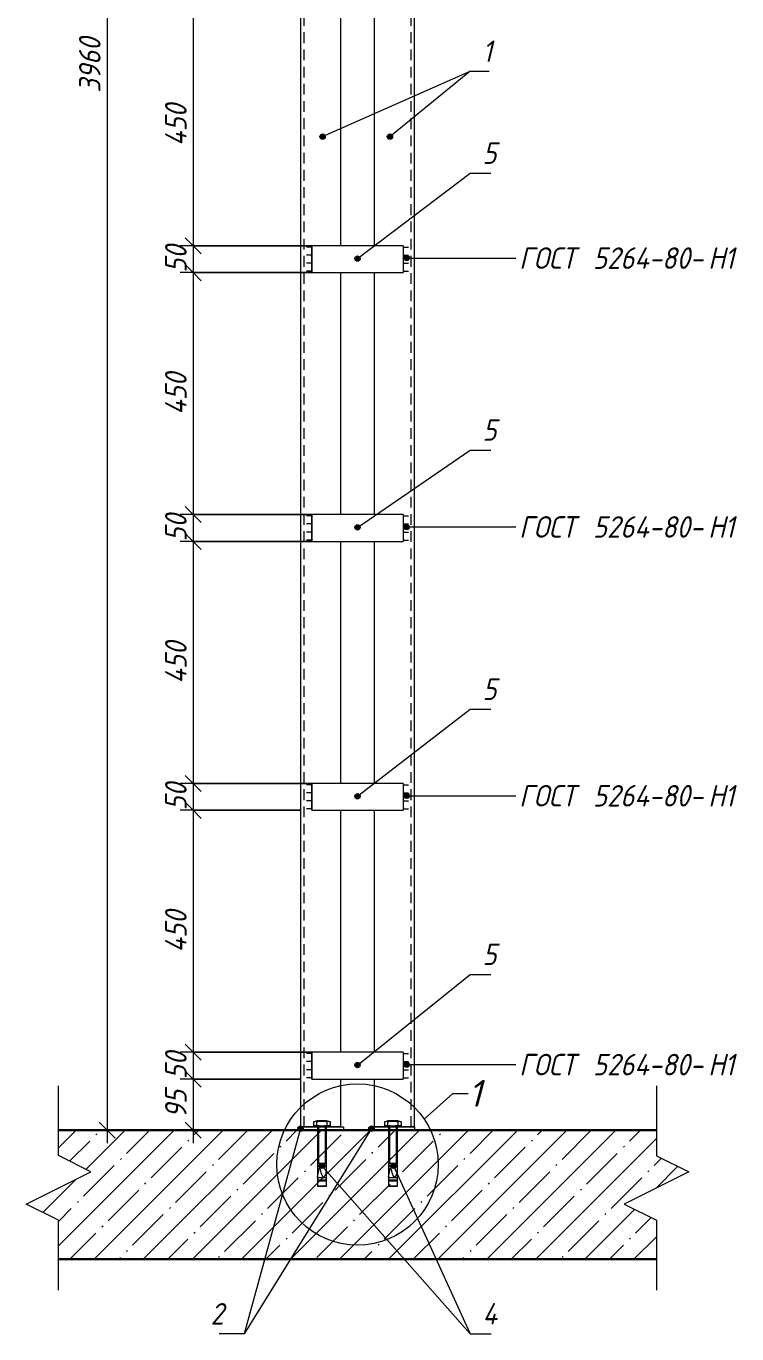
# Model space of a CAD drawing. Header units: millimetres. Extents: x -508 to 38670, y -99 to 8560.
# Drawn here: x 5755 to 7077, y 3741 to 6173 of the extents above; entities that cross this region are included whole.
import ezdxf

# ---------------------------------------------------------------- set-up
doc = ezdxf.new("R2010")
doc.units = ezdxf.units.MM
doc.linetypes.add('200_ШТРИХ_ш1п0_6_', pattern=[32, 20, -12])
for name, color, linetype, lineweight in [('A-ANNO-DIMS', 7, 'Continuous', 9), ('A-ANNO-DIMS-20', 7, 'Continuous', 9), ('A-DETL-1', 7, 'Continuous', 5), ('A-DETL-2', 7, '200_ШТРИХ_ш1п0_6_', 5), ('A-DETL-GENF-1', 7, 'Continuous', 5), ('A-FLOR-FNSH-1', 7, 'Continuous', 30), ('A-FLOR-PATT-1', 7, 'Continuous', 5), ('A-GENM', 7, 'Continuous', 9), ('A-GENM-IDEN', 7, 'Continuous', 9), ('G-ANNO-TEXT', 7, 'Continuous', 9)]:
    doc.layers.add(name, color=color, linetype=linetype, lineweight=lineweight)
doc.styles.add('ISOCPEUR_I', font='isocpeui.ttf', dxfattribs={"width": 0.9, "height": 40})
doc.styles.add('ISOCPEUR_I_1', font='isocpeui.ttf', dxfattribs={"height": 50})
doc.dimstyles.new('ISO-2_0_0_9К_СРЕДНИЙ', dxfattribs={"dimscale": 304.8, "dimtxt": 39.839247, "dimasz": 0.098425, "dimexe": 0.07874, "dimexo": 0, "dimgap": 0, "dimtad": 1, "dimdec": 0, "dimzin": 0, "dimdsep": 46, "dimtxsty": 'ISOCPEUR_I', "dimblk1": 'OBLIQUE', "dimblk2": 'OBLIQUE', "dimsah": 1, "dimcen": 0.09, "dimdle": 0.07874, "dimazin": 0, "dimtfac": 1, "dimtdec": 4, "dimtix": 1, "dimtmove": 0, "dimatfit": 3, "dimfxl": 1, "dimtvp": 1, "dimtolj": 1, "dimtzin": 0, "dimarcsym": 2})

# ---------------------------------------------------------------- blocks, each defined once
blk = doc.blocks.new('Фахверк_Влож_Полоса боковая - Полоса_Фахверка-25655111-АР1_1_Ф-20_2 эт_')
at = {"layer": 'A-GENM'}
for p, q in [((7715, 6215), (7715, 6265)), ((7885, 6265), (7715, 6265)), ((7885, 6265), (7885, 6215)), ((7715, 6215), (7885, 6215))]:
    blk.add_line(p, q, dxfattribs=at)
blk = doc.blocks.new('Фахверк_Влож_Уголок - Уголок_Фахверка-28382461-АР1_1_Ф-20_2 эт_')
at = {"layer": 'A-GENM'}
for p, q in [((7906, 4126), (7906, 8050)), ((7831, 6215), (7831, 5765)), ((7831, 5715), (7831, 5265)), ((7831, 5215), (7831, 4765)), ((7831, 4715), (7831, 4265)), ((7831, 4215), (7831, 4126)), ((7906, 4126), (7831, 4126))]:
    blk.add_line(p, q, dxfattribs=at)
blk = doc.blocks.new('Фахверк_Влож_Уголок - Уголок_Фахверка-28382462-АР1_1_Ф-20_2 эт_')
at = {"layer": 'A-GENM'}
for p, q in [((7694, 8050), (7694, 4126)), ((7769, 5765), (7769, 6215)), ((7769, 5265), (7769, 5715)), ((7769, 4765), (7769, 5215)), ((7769, 4265), (7769, 4715)), ((7769, 4126), (7769, 4215)), ((7769, 4126), (7694, 4126))]:
    blk.add_line(p, q, dxfattribs=at)
blk = doc.blocks.new('Фахверк_Влож_Полоса нижняя - Полоса_Фахверка-25617960-АР1_1_Ф-20_2 эт_')
at = {"layer": 'A-GENM'}
for p, q in [((7826, 4120), (7826, 4126)), ((7826, 4126), (7906, 4126)), ((7906, 4126), (7906, 4120))]:
    blk.add_line(p, q, dxfattribs=at)
blk = doc.blocks.new('DET_L_Линия разрыва1 - М20-27085586-АР1_1_Ф-20_2 эт_')
at = {"layer": 'A-DETL-GENF-1'}
for p, q in [((7244, 4072.7), (7244, 4202.7)), ((7304, 4042.7), (7244, 4072.7)), ((7184, 3982.7), (7304, 4042.7)), ((7244, 3952.7), (7184, 3982.7)), ((7244, 3822.7), (7244, 3952.7))]:
    blk.add_line(p, q, dxfattribs=at)
blk = doc.blocks.new('DIMBLOCK54-АР1_1_Ф-20_2 эт_')
at = {"layer": 'A-ANNO-DIMS-20'}
for p, q in [((5905.9, 8104), (5905.9, 4096)), ((5927.2, 8080), (5881.9, 8080)), ((5905.9, 8080), (5927.2, 8080)), ((5927.2, 4120), (5881.9, 4120)), ((5905.9, 4120), (5927.2, 4120))]:
    blk.add_line(p, q, dxfattribs=at)
at = {"layer": 'A-ANNO-DIMS-20', "lineweight": 20}
for p, q in [((5905.9, 8080), (5890.9, 8095)), ((5905.9, 8080), (5920.9, 8065)), ((5905.9, 4120), (5890.9, 4135)), ((5905.9, 4120), (5920.9, 4105))]:
    blk.add_line(p, q, dxfattribs=at)
at = {"layer": 'A-ANNO-DIMS-20', "color": 0, "insert": (5853.7, 6049.4), "char_height": 40, "width": 121.356, "attachment_point": 1, "rotation": 90, "line_spacing_factor": 1.149209, "style": 'ISOCPEUR_I'}
blk.add_mtext('3960', dxfattribs=at)
blk = doc.blocks.new('_Oblique')
at = {"color": 0, "linetype": 'ByBlock', "lineweight": -2}
blk.add_line((-0.5, -0.5), (0.5, 0.5), dxfattribs=at)
blk = doc.blocks.new('DIMBLOCK63-АР1_1_Ф-20_2 эт_')
at = {"layer": 'A-ANNO-DIMS-20', "lineweight": 20}
for p, q in [((6065.9, 6215), (6050.9, 6230)), ((6065.9, 6215), (6080.9, 6200)), ((6065.9, 5765), (6050.9, 5780)), ((6065.9, 5765), (6080.9, 5750))]:
    blk.add_line(p, q, dxfattribs=at)
at = {"layer": 'A-ANNO-DIMS-20'}
for p, q in [((6286.4, 6215), (6041.9, 6215)), ((6065.9, 6215), (6065.9, 5765)), ((6065.9, 6215), (6286.4, 6215)), ((6286.4, 5765), (6041.9, 5765)), ((6065.9, 5765), (6286.4, 5765))]:
    blk.add_line(p, q, dxfattribs=at)
at = {"layer": 'A-ANNO-DIMS-20', "color": 0, "insert": (6013.7, 5950.5), "char_height": 40, "width": 94.695, "attachment_point": 1, "rotation": 90, "line_spacing_factor": 1.149209, "style": 'ISOCPEUR_I'}
blk.add_mtext('450', dxfattribs=at)
blk = doc.blocks.new('DIMBLOCK64-АР1_1_Ф-20_2 эт_')
at = {"layer": 'A-ANNO-DIMS-20'}
for p, q in [((6286.4, 5765), (6041.9, 5765)), ((6065.9, 5765), (6065.9, 5715)), ((6065.9, 5765), (6286.4, 5765)), ((6286.4, 5715), (6041.9, 5715)), ((6065.9, 5715), (6286.4, 5715))]:
    blk.add_line(p, q, dxfattribs=at)
at = {"layer": 'A-ANNO-DIMS-20', "lineweight": 20}
for p, q in [((6065.9, 5765), (6050.9, 5780)), ((6065.9, 5765), (6080.9, 5750)), ((6065.9, 5715), (6050.9, 5730)), ((6065.9, 5715), (6080.9, 5700))]:
    blk.add_line(p, q, dxfattribs=at)
at = {"layer": 'A-ANNO-DIMS-20', "color": 0, "insert": (6013.7, 5714.7), "char_height": 40, "width": 60.678, "attachment_point": 1, "rotation": 90, "line_spacing_factor": 1.149209, "style": 'ISOCPEUR_I'}
blk.add_mtext('50', dxfattribs=at)
blk = doc.blocks.new('DIMBLOCK65-АР1_1_Ф-20_2 эт_')
at = {"layer": 'A-ANNO-DIMS-20', "lineweight": 20}
for p, q in [((6065.9, 5715), (6050.9, 5730)), ((6065.9, 5715), (6080.9, 5700)), ((6065.9, 5265), (6050.9, 5280)), ((6065.9, 5265), (6080.9, 5250))]:
    blk.add_line(p, q, dxfattribs=at)
at = {"layer": 'A-ANNO-DIMS-20'}
for p, q in [((6286.4, 5715), (6041.9, 5715)), ((6065.9, 5715), (6065.9, 5265)), ((6065.9, 5715), (6286.4, 5715)), ((6286.4, 5265), (6041.9, 5265)), ((6065.9, 5265), (6286.4, 5265))]:
    blk.add_line(p, q, dxfattribs=at)
at = {"layer": 'A-ANNO-DIMS-20', "color": 0, "insert": (6013.7, 5450.5), "char_height": 40, "width": 94.695, "attachment_point": 1, "rotation": 90, "line_spacing_factor": 1.149209, "style": 'ISOCPEUR_I'}
blk.add_mtext('450', dxfattribs=at)
blk = doc.blocks.new('DIMBLOCK66-АР1_1_Ф-20_2 эт_')
at = {"layer": 'A-ANNO-DIMS-20', "lineweight": 20}
for p, q in [((6065.9, 5265), (6050.9, 5280)), ((6065.9, 5265), (6080.9, 5250)), ((6065.9, 5215), (6050.9, 5230)), ((6065.9, 5215), (6080.9, 5200))]:
    blk.add_line(p, q, dxfattribs=at)
at = {"layer": 'A-ANNO-DIMS-20'}
for p, q in [((6286.4, 5265), (6041.9, 5265)), ((6065.9, 5265), (6065.9, 5215)), ((6065.9, 5265), (6286.4, 5265)), ((6286.4, 5215), (6041.9, 5215)), ((6065.9, 5215), (6286.4, 5215))]:
    blk.add_line(p, q, dxfattribs=at)
at = {"layer": 'A-ANNO-DIMS-20', "color": 0, "insert": (6013.7, 5214.7), "char_height": 40, "width": 60.678, "attachment_point": 1, "rotation": 90, "line_spacing_factor": 1.149209, "style": 'ISOCPEUR_I'}
blk.add_mtext('50', dxfattribs=at)
blk = doc.blocks.new('DIMBLOCK67-АР1_1_Ф-20_2 эт_')
at = {"layer": 'A-ANNO-DIMS-20', "lineweight": 20}
for p, q in [((6065.9, 5215), (6050.9, 5230)), ((6065.9, 5215), (6080.9, 5200)), ((6065.9, 4765), (6050.9, 4780)), ((6065.9, 4765), (6080.9, 4750))]:
    blk.add_line(p, q, dxfattribs=at)
at = {"layer": 'A-ANNO-DIMS-20'}
for p, q in [((6286.4, 5215), (6041.9, 5215)), ((6065.9, 5215), (6065.9, 4765)), ((6065.9, 5215), (6286.4, 5215)), ((6286.4, 4765), (6041.9, 4765)), ((6065.9, 4765), (6286.4, 4765))]:
    blk.add_line(p, q, dxfattribs=at)
at = {"layer": 'A-ANNO-DIMS-20', "color": 0, "insert": (6013.7, 4950.5), "char_height": 40, "width": 94.695, "attachment_point": 1, "rotation": 90, "line_spacing_factor": 1.149209, "style": 'ISOCPEUR_I'}
blk.add_mtext('450', dxfattribs=at)
blk = doc.blocks.new('DIMBLOCK68-АР1_1_Ф-20_2 эт_')
at = {"layer": 'A-ANNO-DIMS-20', "lineweight": 20}
for p, q in [((6065.9, 4765), (6050.9, 4780)), ((6065.9, 4765), (6080.9, 4750)), ((6065.9, 4715), (6050.9, 4730)), ((6065.9, 4715), (6080.9, 4700))]:
    blk.add_line(p, q, dxfattribs=at)
at = {"layer": 'A-ANNO-DIMS-20'}
for p, q in [((6286.4, 4765), (6041.9, 4765)), ((6065.9, 4765), (6065.9, 4715)), ((6065.9, 4765), (6286.4, 4765)), ((6265.4, 4715), (6041.9, 4715)), ((6065.9, 4715), (6265.4, 4715))]:
    blk.add_line(p, q, dxfattribs=at)
at = {"layer": 'A-ANNO-DIMS-20', "color": 0, "insert": (6013.7, 4714.7), "char_height": 40, "width": 60.678, "attachment_point": 1, "rotation": 90, "line_spacing_factor": 1.149209, "style": 'ISOCPEUR_I'}
blk.add_mtext('50', dxfattribs=at)
blk = doc.blocks.new('DIMBLOCK69-АР1_1_Ф-20_2 эт_')
at = {"layer": 'A-ANNO-DIMS-20', "lineweight": 20}
for p, q in [((6065.9, 4715), (6050.9, 4730)), ((6065.9, 4715), (6080.9, 4700)), ((6065.9, 4265), (6050.9, 4280)), ((6065.9, 4265), (6080.9, 4250))]:
    blk.add_line(p, q, dxfattribs=at)
at = {"layer": 'A-ANNO-DIMS-20'}
for p, q in [((6265.4, 4715), (6041.9, 4715)), ((6065.9, 4715), (6065.9, 4265)), ((6065.9, 4715), (6265.4, 4715)), ((6286.4, 4265), (6041.9, 4265)), ((6065.9, 4265), (6286.4, 4265))]:
    blk.add_line(p, q, dxfattribs=at)
at = {"layer": 'A-ANNO-DIMS-20', "color": 0, "insert": (6013.7, 4450.5), "char_height": 40, "width": 94.695, "attachment_point": 1, "rotation": 90, "line_spacing_factor": 1.149209, "style": 'ISOCPEUR_I'}
blk.add_mtext('450', dxfattribs=at)
blk = doc.blocks.new('DIMBLOCK70-АР1_1_Ф-20_2 эт_')
at = {"layer": 'A-ANNO-DIMS-20'}
for p, q in [((6286.4, 4265), (6041.9, 4265)), ((6065.9, 4265), (6065.9, 4215)), ((6065.9, 4265), (6286.4, 4265)), ((6265.4, 4215), (6041.9, 4215)), ((6065.9, 4215), (6265.4, 4215))]:
    blk.add_line(p, q, dxfattribs=at)
at = {"layer": 'A-ANNO-DIMS-20', "lineweight": 20}
for p, q in [((6065.9, 4265), (6050.9, 4280)), ((6065.9, 4265), (6080.9, 4250)), ((6065.9, 4215), (6050.9, 4230)), ((6065.9, 4215), (6080.9, 4200))]:
    blk.add_line(p, q, dxfattribs=at)
at = {"layer": 'A-ANNO-DIMS-20', "color": 0, "insert": (6013.7, 4214.7), "char_height": 40, "width": 60.678, "attachment_point": 1, "rotation": 90, "line_spacing_factor": 1.149209, "style": 'ISOCPEUR_I'}
blk.add_mtext('50', dxfattribs=at)
blk = doc.blocks.new('DIMBLOCK71-АР1_1_Ф-20_2 эт_')
at = {"layer": 'A-ANNO-DIMS-20'}
for p, q in [((6265.4, 4215), (6041.9, 4215)), ((6065.9, 4215), (6065.9, 4096)), ((6065.9, 4215), (6265.4, 4215)), ((6087.2, 4120), (6041.9, 4120)), ((6065.9, 4120), (6087.2, 4120))]:
    blk.add_line(p, q, dxfattribs=at)
at = {"layer": 'A-ANNO-DIMS-20', "lineweight": 20}
for p, q in [((6065.9, 4215), (6050.9, 4230)), ((6065.9, 4215), (6080.9, 4200)), ((6065.9, 4120), (6050.9, 4135)), ((6065.9, 4120), (6080.9, 4105))]:
    blk.add_line(p, q, dxfattribs=at)
at = {"layer": 'A-ANNO-DIMS-20', "color": 0, "insert": (6013.7, 4142.2), "char_height": 40, "width": 60.678, "attachment_point": 1, "rotation": 90, "line_spacing_factor": 1.149209, "style": 'ISOCPEUR_I'}
blk.add_mtext('95', dxfattribs=at)

msp = doc.modelspace()

# ---------------------------------------------------------------- hatches: boundary and pattern name
at = {"layer": 'A-FLOR-PATT-1'}
h = msp.add_hatch(dxfattribs=at)
h.set_pattern_fill('FP_6', color=256, style=0, pattern_type=2)
h.set_pattern_definition([(45, (7584.246, 4305), (-45.6197, 45.6197), []), (45, (7629.866, 4305), (-45.6197, 45.6197), [80.645, -16.129, 2.682, -13.447])])
h.paths.add_polyline_path([(5815.4, 3880), (6927.4, 3880), (6927.4, 3952.7), (6867.4, 3982.7), (6987.4, 4042.7), (6927.4, 4072.7), (6927.4, 4120), (5815.4, 4120), (5815.4, 4072.7), (5875.4, 4042.7), (5755.4, 3982.7), (5815.4, 3952.7)], flags=0)
at = {"layer": 'A-GENM-IDEN'}
h = msp.add_hatch(color=256, dxfattribs=at)
edge = h.paths.add_edge_path(flags=0)
edge.add_arc((6306.6, 5968), 5, 0, 360)
h = msp.add_hatch(color=256, dxfattribs=at)
edge = h.paths.add_edge_path(flags=0)
edge.add_arc((6431.8, 5968), 5, 0, 360)
h = msp.add_hatch(color=256, dxfattribs=at)
edge = h.paths.add_edge_path(flags=0)
edge.add_arc((6371.4, 5741.1), 5, 0, 360)
h = msp.add_hatch(color=256, dxfattribs=at)
edge = h.paths.add_edge_path(flags=0)
edge.add_arc((6371.4, 5241.1), 5, 0, 360)
h = msp.add_hatch(color=256, dxfattribs=at)
edge = h.paths.add_edge_path(flags=0)
edge.add_arc((6371.4, 4741.1), 5, 0, 360)
h = msp.add_hatch(color=256, dxfattribs=at)
edge = h.paths.add_edge_path(flags=0)
edge.add_arc((6371.4, 4241.1), 5, 0, 360)
h = msp.add_hatch(color=256, dxfattribs=at)
edge = h.paths.add_edge_path(flags=0)
edge.add_arc((6265.4, 4123), 5, 0, 360)
h = msp.add_hatch(color=256, dxfattribs=at)
edge = h.paths.add_edge_path(flags=0)
edge.add_arc((6397.4, 4123), 5, 0, 360)
h = msp.add_hatch(color=256, dxfattribs=at)
edge = h.paths.add_edge_path(flags=0)
edge.add_arc((6305.4, 4053.7), 5, 0, 360)
h = msp.add_hatch(color=256, dxfattribs=at)
edge = h.paths.add_edge_path(flags=0)
edge.add_arc((6438.4, 4053.7), 5, 0, 360)
at = {"layer": 'G-ANNO-TEXT'}
h = msp.add_hatch(color=256, dxfattribs=at)
edge = h.paths.add_edge_path(flags=0)
edge.add_arc((6462.9, 5742), 5, 0, 360)
h = msp.add_hatch(color=256, dxfattribs=at)
edge = h.paths.add_edge_path(flags=0)
edge.add_arc((6462.9, 5242), 5, 0, 360)
h = msp.add_hatch(color=256, dxfattribs=at)
edge = h.paths.add_edge_path(flags=0)
edge.add_arc((6462.9, 4742), 5, 0, 360)
h = msp.add_hatch(color=256, dxfattribs=at)
edge = h.paths.add_edge_path(flags=0)
edge.add_arc((6462.9, 4242), 5, 0, 360)

# ---------------------------------------------------------------- linework, layer by layer
at = {"layer": 'A-DETL-1'}
for p, q in [((6286.4, 5765), (6286.4, 5715)), ((6456.4, 5765), (6456.4, 5715)), ((6286.4, 5762.5), (6276.4, 5762.5)), ((6286.4, 5747.5), (6276.4, 5747.5)), ((6456.4, 5762.5), (6466.4, 5762.5)), ((6456.4, 5747.5), (6466.4, 5747.5)), ((6286.4, 5732.5), (6276.4, 5732.5)), ((6286.4, 5717.5), (6276.4, 5717.5)), ((6456.4, 5732.5), (6466.4, 5732.5)), ((6456.4, 5717.5), (6466.4, 5717.5)), ((6286.4, 5262.5), (6276.4, 5262.5)), ((6286.4, 5265), (6286.4, 5215)), ((6456.4, 5265), (6456.4, 5215)), ((6456.4, 5262.5), (6466.4, 5262.5)), ((6286.4, 5247.5), (6276.4, 5247.5)), ((6286.4, 5232.5), (6276.4, 5232.5)), ((6456.4, 5247.5), (6466.4, 5247.5)), ((6456.4, 5232.5), (6466.4, 5232.5)), ((6286.4, 5217.5), (6276.4, 5217.5)), ((6456.4, 5217.5), (6466.4, 5217.5)), ((6286.4, 4762.5), (6276.4, 4762.5)), ((6286.4, 4747.5), (6276.4, 4747.5)), ((6286.4, 4765), (6286.4, 4715)), ((6456.4, 4765), (6456.4, 4715)), ((6456.4, 4762.5), (6466.4, 4762.5)), ((6456.4, 4747.5), (6466.4, 4747.5)), ((6286.4, 4732.5), (6276.4, 4732.5)), ((6456.4, 4732.5), (6466.4, 4732.5)), ((6286.4, 4717.5), (6276.4, 4717.5)), ((6456.4, 4717.5), (6466.4, 4717.5)), ((6286.4, 4262.5), (6276.4, 4262.5)), ((6286.4, 4265), (6286.4, 4215)), ((6456.4, 4265), (6456.4, 4215)), ((6456.4, 4262.5), (6466.4, 4262.5)), ((6286.4, 4247.5), (6276.4, 4247.5)), ((6286.4, 4232.5), (6276.4, 4232.5)), ((6456.4, 4247.5), (6466.4, 4247.5)), ((6456.4, 4232.5), (6466.4, 4232.5)), ((6286.4, 4217.5), (6276.4, 4217.5)), ((6456.4, 4217.5), (6466.4, 4217.5)), ((6290, 4136.4), (6295.5, 4137.2)), ((6290, 4128.2), (6290, 4136.4)), ((6315.3, 4137.2), (6295.5, 4137.2)), ((6295.5, 4137.2), (6295.5, 4127.4)), ((6315.3, 4137.2), (6320.8, 4136.4)), ((6315.3, 4127.4), (6315.3, 4137.2)), ((6320.8, 4136.4), (6320.8, 4128.2)), ((6422, 4136.4), (6427.5, 4137.2)), ((6422, 4128.2), (6422, 4136.4)), ((6447.3, 4137.2), (6427.5, 4137.2)), ((6427.5, 4137.2), (6427.5, 4127.4)), ((6447.3, 4137.2), (6452.8, 4136.4)), ((6447.3, 4127.4), (6447.3, 4137.2)), ((6452.8, 4136.4), (6452.8, 4128.2)), ((6295.5, 4127.4), (6290, 4128.2)), ((6318.1, 4127.4), (6292.7, 4127.4)), ((6292.7, 4127.4), (6292.7, 4126)), ((6318.1, 4126), (6292.7, 4126)), ((6315.3, 4127.4), (6295.5, 4127.4)), ((6297.1, 4126), (6297.1, 4016)), ((6299.2, 4126), (6299.2, 4058.9)), ((6299.8, 4126), (6301.9, 4126)), ((6311.5, 4126), (6311.5, 4058.9)), ((6313.7, 4016), (6313.7, 4126)), ((6320.8, 4128.2), (6315.3, 4127.4)), ((6318.1, 4126), (6318.1, 4127.4)), ((6427.5, 4127.4), (6422, 4128.2)), ((6450.1, 4127.4), (6424.7, 4127.4)), ((6424.7, 4127.4), (6424.7, 4126)), ((6450.1, 4126), (6424.7, 4126)), ((6447.3, 4127.4), (6427.5, 4127.4)), ((6429.1, 4126), (6429.1, 4016)), ((6431.2, 4126), (6431.2, 4058.9)), ((6431.8, 4126), (6433.9, 4126)), ((6443.5, 4126), (6443.5, 4058.9)), ((6445.7, 4016), (6445.7, 4126)), ((6452.8, 4128.2), (6447.3, 4127.4)), ((6450.1, 4126), (6450.1, 4127.4)), ((6297.1, 4058.9), (6313.7, 4058.9)), ((6297.1, 4054.8), (6313.7, 4054.8)), ((6297.1, 4052.7), (6313.7, 4052.7)), ((6299.2, 4054.8), (6299.2, 4052.7)), ((6299.3, 4054.8), (6299.3, 4052.7)), ((6429.1, 4058.9), (6445.7, 4058.9)), ((6429.1, 4054.8), (6445.7, 4054.8)), ((6429.1, 4052.7), (6445.7, 4052.7)), ((6431.2, 4054.8), (6431.2, 4052.7)), ((6431.3, 4054.8), (6431.3, 4052.7)), ((6297.1, 4031.8), (6313.7, 4031.8)), ((6297.1, 4027.6), (6313.7, 4027.6)), ((6313.7, 4016), (6297.1, 4016)), ((6297.1, 4016), (6313.7, 4016)), ((6298.1, 4025.6), (6312.7, 4025.6)), ((6429.1, 4031.8), (6445.7, 4031.8)), ((6429.1, 4027.6), (6445.7, 4027.6)), ((6445.7, 4016), (6429.1, 4016)), ((6429.1, 4016), (6445.7, 4016)), ((6430.1, 4025.6), (6444.7, 4025.6))]:
    msp.add_line(p, q, dxfattribs=at)
msp.add_circle((6371.4, 4056.1), 150, dxfattribs=at)
for centre, radius, start, end in [((6293.1, 4131.9), 4.23, 56.0803, 137.7236), ((6305.4, 4093.5), 42.8, 76.6145, 103.3855), ((6317.7, 4131.9), 4.23, 42.2764, 123.9197), ((6425.1, 4131.9), 4.23, 56.0803, 137.7236), ((6437.4, 4093.5), 42.8, 76.6145, 103.3855), ((6449.7, 4131.9), 4.23, 42.2764, 123.9197), ((6293.1, 4132.7), 4.23, 222.2764, 303.9197), ((6305.4, 4171.2), 42.8, 256.6145, 283.3855), ((6317.7, 4132.7), 4.23, 236.0803, 317.7236), ((6425.1, 4132.7), 4.23, 222.2764, 303.9197), ((6437.4, 4171.2), 42.8, 256.6145, 283.3855), ((6449.7, 4132.7), 4.23, 236.0803, 317.7236), ((6298.3, 4026.9), 1.38, 210.8995, 261.2766), ((6312.5, 4026.9), 1.38, 278.7234, 329.1005), ((6430.3, 4026.9), 1.38, 210.8995, 261.2766), ((6444.5, 4026.9), 1.38, 278.7234, 329.1005)]:
    msp.add_arc(centre, radius, start, end, dxfattribs=at)
for points in [[(6297.1, 4031.8), (6298.3, 4036.5), (6300.8, 4062), (6304.5, 4024.5), (6313.7, 4036.5), (6313.7, 4047.5)], [(6429.1, 4031.8), (6430.3, 4036.5), (6432.8, 4062), (6436.5, 4024.5), (6445.7, 4036.5), (6445.7, 4047.5)]]:
    msp.add_open_spline(points, degree=3, knots=[3.947128, 3.947128, 3.947128, 3.947128, 10.095996, 20.129437, 28.583816, 28.583816, 28.583816, 28.583816], dxfattribs=at)
at = {"layer": 'A-DETL-2'}
for p, q in [((6271.4, 8050), (6271.4, 4126)), ((6471.4, 4126), (6471.4, 8050)), ((6477.4, 4126), (6437.4, 4126))]:
    msp.add_line(p, q, dxfattribs=at)
at = {"layer": 'A-FLOR-FNSH-1'}
for p, q in [((6927.4, 4120), (5815.4, 4120)), ((5815.4, 3880), (6927.4, 3880))]:
    msp.add_line(p, q, dxfattribs=at)
at = {"layer": 'A-GENM-IDEN'}
for p, q in [((6306.6, 5968), (6581.1, 6089.6)), ((6431.8, 5968), (6580.5, 6089.6)), ((6580.5, 6089.6), (6616.4, 6089.6)), ((6581.1, 6089.6), (6616.4, 6089.6)), ((6371.4, 5741.1), (6581.1, 5900)), ((6581.1, 5900), (6619.3, 5900)), ((6371.4, 5241.1), (6581.1, 5385)), ((6581.1, 5385), (6619.3, 5385)), ((6371.4, 4741.1), (6581.1, 4902.9)), ((6581.1, 4902.9), (6619.3, 4902.9)), ((6371.4, 4241.1), (6581.1, 4409.8)), ((6581.1, 4409.8), (6619.3, 4409.8)), ((6397.4, 4123), (6160.5, 3741.2)), ((6265.4, 4123), (6160.5, 3741.2)), ((6305.4, 4053.7), (6581.1, 3741.2)), ((6438.4, 4053.7), (6581.1, 3741.2)), ((6160.5, 3741.2), (6114.3, 3741.2)), ((6160.5, 3741.2), (6114.3, 3741.2)), ((6581.1, 3741.2), (6620, 3741.2)), ((6581.1, 3741.2), (6620, 3741.2))]:
    msp.add_line(p, q, dxfattribs=at)
for centre in [(6306.6, 5968), (6431.8, 5968), (6371.4, 5741.1), (6371.4, 5241.1), (6371.4, 4741.1), (6371.4, 4241.1), (6265.4, 4123), (6397.4, 4123), (6305.4, 4053.7), (6438.4, 4053.7)]:
    msp.add_circle(centre, 5, dxfattribs=at)
at = {"layer": 'G-ANNO-TEXT'}
for p, q in [((6462.9, 5742), (6666, 5742)), ((6462.9, 5242), (6666, 5242)), ((6462.9, 4742), (6666, 4742)), ((6462.9, 4242), (6666, 4242)), ((6495.5, 4140.3), (6548.7, 4188.5)), ((6548.7, 4188.5), (6577.2, 4188.5))]:
    msp.add_line(p, q, dxfattribs=at)
for centre in [(6462.9, 5742), (6462.9, 5242), (6462.9, 4742), (6462.9, 4242)]:
    msp.add_circle(centre, 5, dxfattribs=at)

# ---------------------------------------------------------------- block references
at = {"layer": 'A-DETL-GENF-1'}
msp.add_blockref('DET_L_Линия разрыва1 - М20-27085586-АР1_1_Ф-20_2 эт_', (-1428.6, 0), dxfattribs=at)
at = {"layer": 'A-DETL-GENF-1', "rotation": 180}
msp.add_blockref('DET_L_Линия разрыва1 - М20-27085586-АР1_1_Ф-20_2 эт_', (14171.4, 8025.3), dxfattribs=at)
at = {"layer": 'A-GENM'}
for name, p in [('Фахверк_Влож_Уголок - Уголок_Фахверка-28382462-АР1_1_Ф-20_2 эт_', (-1428.6, 0)), ('Фахверк_Влож_Уголок - Уголок_Фахверка-28382461-АР1_1_Ф-20_2 эт_', (-1428.6, 0)), ('Фахверк_Влож_Полоса боковая - Полоса_Фахверка-25655111-АР1_1_Ф-20_2 эт_', (-1428.6, -500)), ('Фахверк_Влож_Полоса боковая - Полоса_Фахверка-25655111-АР1_1_Ф-20_2 эт_', (-1428.6, -1000)), ('Фахверк_Влож_Полоса боковая - Полоса_Фахверка-25655111-АР1_1_Ф-20_2 эт_', (-1428.6, -1500)), ('Фахверк_Влож_Полоса боковая - Полоса_Фахверка-25655111-АР1_1_Ф-20_2 эт_', (-1428.6, -2000)), ('Фахверк_Влож_Полоса нижняя - Полоса_Фахверка-25617960-АР1_1_Ф-20_2 эт_', (-1560.6, 0)), ('Фахверк_Влож_Полоса нижняя - Полоса_Фахверка-25617960-АР1_1_Ф-20_2 эт_', (-1428.6, 0))]:
    msp.add_blockref(name, p, dxfattribs=at)

# ---------------------------------------------------------------- texts
at = {"layer": 'A-GENM-IDEN', "char_height": 40, "attachment_point": 1, "style": 'ISOCPEUR_I'}
for s, insert, width in [('\\fISOCPEUR|b0|i1|c204|p34|;\\W.9;1', (6603.9, 6146.8), 23.089), ('\\fISOCPEUR|b0|i1|c204|p34|;\\W.9;1', (6603.9, 6146.8), 23.089), ('\\fISOCPEUR|b0|i1|c204|p34|;\\W.9;5', (6603.9, 5957.2), 31.747), ('\\fISOCPEUR|b0|i1|c204|p34|;\\W.9;5', (6603.9, 5442.2), 31.747), ('\\fISOCPEUR|b0|i1|c204|p34|;\\W.9;5', (6603.9, 4960.2), 31.747), ('\\fISOCPEUR|b0|i1|c204|p34|;\\W.9;5', (6603.9, 4467), 31.747), ('\\fISOCPEUR|b0|i1|c204|p34|;\\W.9;2', (6098.2, 3798.5), 31.747), ('\\fISOCPEUR|b0|i1|c204|p34|;\\W.9;2', (6098.2, 3798.5), 31.747), ('\\fISOCPEUR|b0|i1|c204|p34|;\\W.9;4', (6603.9, 3798.5), 37.519), ('\\fISOCPEUR|b0|i1|c204|p34|;\\W.9;4', (6603.9, 3798.5), 37.519)]:
    msp.add_mtext(s, dxfattribs=dict(at, insert=insert, width=width))
at = {"layer": 'G-ANNO-TEXT', "attachment_point": 1}
for s, insert, char_height, width, style in [('ГОСТ', (6672, 5762), 40, 138.532, 'ISOCPEUR_I'), (' 5264-80-', (6786.3, 5762), 40, 287.164, 'ISOCPEUR_I'), ('\\fISOCPEUR|b0|i1|c204|p34|;\\W.9;Н', (7023.3, 5762), 40, 37.519, 'ISOCPEUR_I'), ('\\fISOCPEUR|b0|i1|c204|p34|;\\W.9;1', (7054.2, 5762), 40, 23.089, 'ISOCPEUR_I'), ('ГОСТ', (6672, 5262), 40, 138.532, 'ISOCPEUR_I'), (' 5264-80-', (6786.3, 5262), 40, 287.164, 'ISOCPEUR_I'), ('\\fISOCPEUR|b0|i1|c204|p34|;\\W.9;Н', (7023.3, 5262), 40, 37.519, 'ISOCPEUR_I'), ('\\fISOCPEUR|b0|i1|c204|p34|;\\W.9;1', (7054.2, 5262), 40, 23.089, 'ISOCPEUR_I'), ('ГОСТ', (6672, 4762), 40, 138.532, 'ISOCPEUR_I'), (' 5264-80-', (6786.3, 4762), 40, 287.164, 'ISOCPEUR_I'), ('\\fISOCPEUR|b0|i1|c204|p34|;\\W.9;Н', (7023.3, 4762), 40, 37.519, 'ISOCPEUR_I'), ('\\fISOCPEUR|b0|i1|c204|p34|;\\W.9;1', (7054.2, 4762), 40, 23.089, 'ISOCPEUR_I'), ('ГОСТ', (6672, 4262), 40, 138.532, 'ISOCPEUR_I'), (' 5264-80-', (6786.3, 4262), 40, 287.164, 'ISOCPEUR_I'), ('\\fISOCPEUR|b0|i1|c204|p34|;\\W.9;Н', (7023.3, 4262), 40, 37.519, 'ISOCPEUR_I'), ('\\fISOCPEUR|b0|i1|c204|p34|;\\W.9;1', (7054.2, 4262), 40, 23.089, 'ISOCPEUR_I'), ('\\fISOCPEUR|b0|i1|c204|p34|;1', (6577.2, 4213.5), 50, 32.068, 'ISOCPEUR_I_1')]:
    msp.add_mtext(s, dxfattribs=dict(at, insert=insert, char_height=char_height, width=width, style=style))

# ---------------------------------------------------------------- dimensions: what is measured, and where the dimension line sits
at = {"layer": 'A-ANNO-DIMS'}
for base, p1, p2, override, picture, middle in [((5905.9, 4120), (5927.2, 8080), (5927.2, 4120), {"dimpost": '<>', "dimfxl": 3960}, 'DIMBLOCK54-АР1_1_Ф-20_2 эт_', (5885.9, 6100)), ((6065.9, 5765), (6286.4, 6215), (6286.4, 5765), {"dimpost": '<>', "dimfxl": 450}, 'DIMBLOCK63-АР1_1_Ф-20_2 эт_', (6045.9, 5990)), ((6065.9, 5715), (6286.4, 5765), (6286.4, 5715), {"dimpost": '<>', "dimfxl": 50}, 'DIMBLOCK64-АР1_1_Ф-20_2 эт_', (6045.9, 5740)), ((6065.9, 5265), (6286.4, 5715), (6286.4, 5265), {"dimpost": '<>', "dimfxl": 450}, 'DIMBLOCK65-АР1_1_Ф-20_2 эт_', (6045.9, 5490)), ((6065.9, 5215), (6286.4, 5265), (6286.4, 5215), {"dimpost": '<>', "dimfxl": 50}, 'DIMBLOCK66-АР1_1_Ф-20_2 эт_', (6045.9, 5240)), ((6065.9, 4765), (6286.4, 5215), (6286.4, 4765), {"dimpost": '<>', "dimfxl": 450}, 'DIMBLOCK67-АР1_1_Ф-20_2 эт_', (6045.9, 4990)), ((6065.9, 4715), (6286.4, 4765), (6265.4, 4715), {"dimpost": '<>', "dimfxl": 54.230987}, 'DIMBLOCK68-АР1_1_Ф-20_2 эт_', (6045.9, 4740)), ((6065.9, 4265), (6265.4, 4715), (6286.4, 4265), {"dimpost": '<>', "dimfxl": 450.489734}, 'DIMBLOCK69-АР1_1_Ф-20_2 эт_', (6045.9, 4490)), ((6065.9, 4215), (6286.4, 4265), (6265.4, 4215), {"dimpost": '<>', "dimfxl": 54.230987}, 'DIMBLOCK70-АР1_1_Ф-20_2 эт_', (6045.9, 4240)), ((6065.9, 4120), (6265.4, 4215), (6087.2, 4120), {"dimpost": '<>', "dimfxl": 201.964017}, 'DIMBLOCK71-АР1_1_Ф-20_2 эт_', (6045.9, 4167.5))]:
    dim = msp.add_linear_dim(base=base, p1=p1, p2=p2, angle=90, dimstyle='ISO-2_0_0_9К_СРЕДНИЙ', override=override, dxfattribs=at)
    dim.commit()
    dim.dimension.update_dxf_attribs({"geometry": picture, "text_midpoint": middle})

doc.saveas('drawing.dxf')
